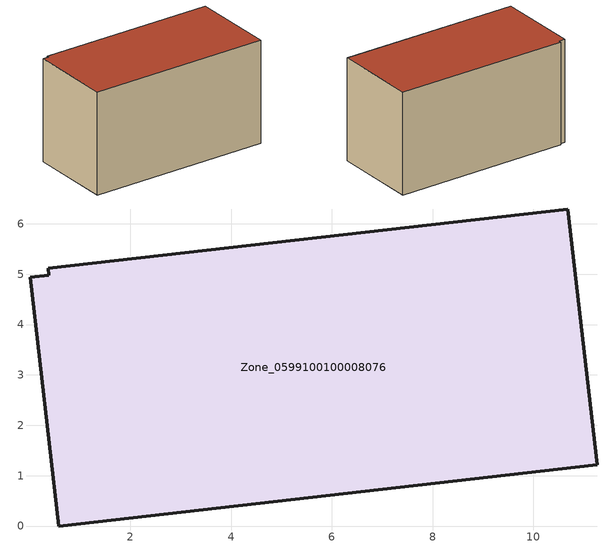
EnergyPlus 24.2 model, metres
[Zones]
Zone_0599100100008076
 floor ground (C_G): 0.02,4.94 0.38,4.98 0.37,5.12 10.68,6.29 11.27,1.22 0.58,0 z0
 wall outside (C_F): 11.27,1.22 10.68,6.29 0.37,5.12 0.38,4.98 0.02,4.94 0.58,0 11.27,1.22 z0:6.13
 roof outside (C_R): 0.38,4.98 0.02,4.94 0.58,0 11.27,1.22 10.68,6.29 0.37,5.12 z6.13
[BUILDING]
Pand.0599100100008076: North Axis=0; Terrain=City; Loads Convergence Tolerance Value=0.04; Temperature Convergence Tolerance Value=0.4; Solar Distribution=FullExterior; Maximum Number of Warmup Days=25; Minimum Number of Warmup Days=1
[Site:Location]
Rotterdam.The.Hague.AP_ZH_NLD Design_Conditions: Latitude=51.96; Longitude=4.45; Time Zone=1; Elevation=-4.5
[SITE:GROUNDTEMPERATURE:BUILDINGSURFACE]
18, 18, 18, 18, 18, 18, 18, 18, 18, 18, 18, 18
[MATERIAL] Thermal Absorptance=0.9; Solar Absorptance=0.7; Visible Absorptance=0.7
Name | Roughness | Thickness | Conductivity | Density | Specific Heat
G.TI.2015-2018 | MediumSmooth | 0.15 | 0.0428571 | 540 | 1210
F.TI.2015-2018 | Rough | 0.3 | 0.0666667 | 1920 | 840
R.TI.2015-2018 | MediumRough | 0.2 | 0.0333333 | 1500 | 1000
[CONSTRUCTION]
C_G: G.TI.2015-2018
C_F: F.TI.2015-2018
C_R: R.TI.2015-2018
[ZONE]
Zone_0599100100008076: Type=1; Multiplier=1; Ceiling Height=Autocalculate; Volume=Autocalculate; Floor Area=autocalculate; Part of Total Floor Area=Yes
[ZONEINFILTRATION:DESIGNFLOWRATE]
Infil_Zone_0599100100008076: Zone or ZoneList or Space or SpaceList=Zone_0599100100008076; Schedule=AlwaysOn; Design Flow Rate Calculation Method=Flow/Area; Flow Rate per Floor Area=0.0015; Constant Term Coefficient=1; Temperature Term Coefficient=0; Velocity Term Coefficient=0; Velocity Squared Term Coefficient=0
[HVACTEMPLATE:ZONE:IDEALLOADSAIRSYSTEM]
Zone_0599100100008076: Maximum Heating Supply Air Temperature=50; Minimum Cooling Supply Air Temperature=13; Maximum Heating Supply Air Humidity Ratio=0.0156; Minimum Cooling Supply Air Humidity Ratio=0.0077; Heating Limit=NoLimit; Cooling Limit=NoLimit; Dehumidification Control Type=ConstantSensibleHeatRatio; Cooling Sensible Heat Ratio=0.7; Dehumidification Setpoint=60; Humidification Control Type=None; Humidification Setpoint=30; Outdoor Air Method=None; Outdoor Air Flow Rate per Person=0.00944; Outdoor Air Flow Rate per Zone Floor Area=0; Outdoor Air Flow Rate per Zone=0; Demand Controlled Ventilation Type=None; Outdoor Air Economizer Type=NoEconomizer; Heat Recovery Type=None; Sensible Heat Recovery Effectiveness=0.7; Latent Heat Recovery Effectiveness=0.65
[ZONECONTROL:THERMOSTAT]
ThermostatControl_Zone_0599100100008076: Zone or ZoneList=Zone_0599100100008076; Control Type Schedule=DualSetpointControlType; Control 1=Thermostat_Zone_0599100100008076; Temperature Difference Between Cutout And Setpoint=0
[THERMOSTATSETPOINT:DUALSETPOINT]
Thermostat_Zone_0599100100008076: Heating Setpoint Temperature Schedule=HeatingSetpoint_Zone_0599100100008076; Cooling Setpoint Temperature Schedule=CoolingSetpoint_Zone_0599100100008076
[SCHEDULE:COMPACT]
HeatingSetpoint_Zone_0599100100008076: Through: 12/31, For: AllDays, Until: 24:00, 21
CoolingSetpoint_Zone_0599100100008076: Through: 12/31, For: AllDays, Until: 24:00, 24
DualSetpointControlType: Through: 12/31, For: AllDays, Until: 24:00, 4
AlwaysOn: Through: 12/31, For: AllDays, Until: 24:00, 1
